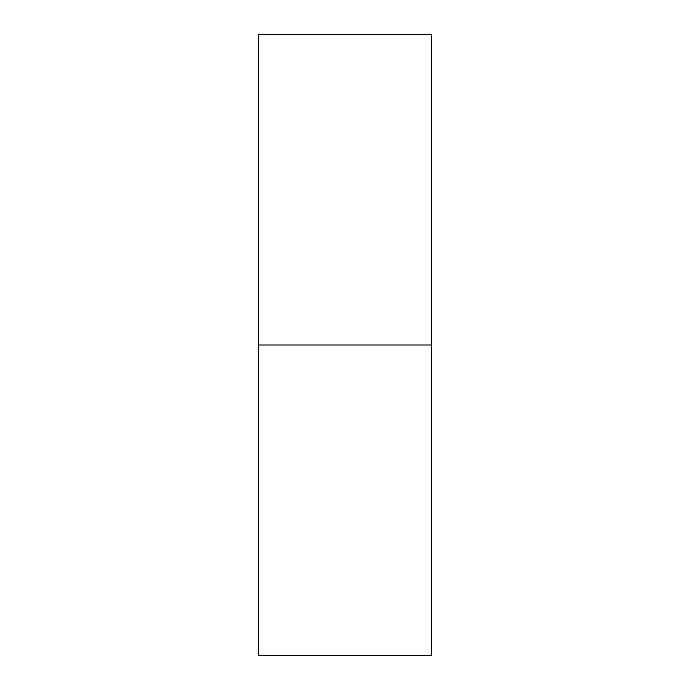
<?xml version="1.0" encoding="UTF-8"?>
<svg xmlns="http://www.w3.org/2000/svg" width="690" height="690" viewBox="0 0 690 690"><rect width="100%" height="100%" fill="white"/><g stroke="black" fill="none" stroke-linecap="round" stroke-linejoin="round"><path stroke-width="1.03" d="M258.509 345L431.491 345M431.491 34.5L258.509 34.5L258.509 655.5L431.491 655.5L431.491 34.5"/></g></svg>
